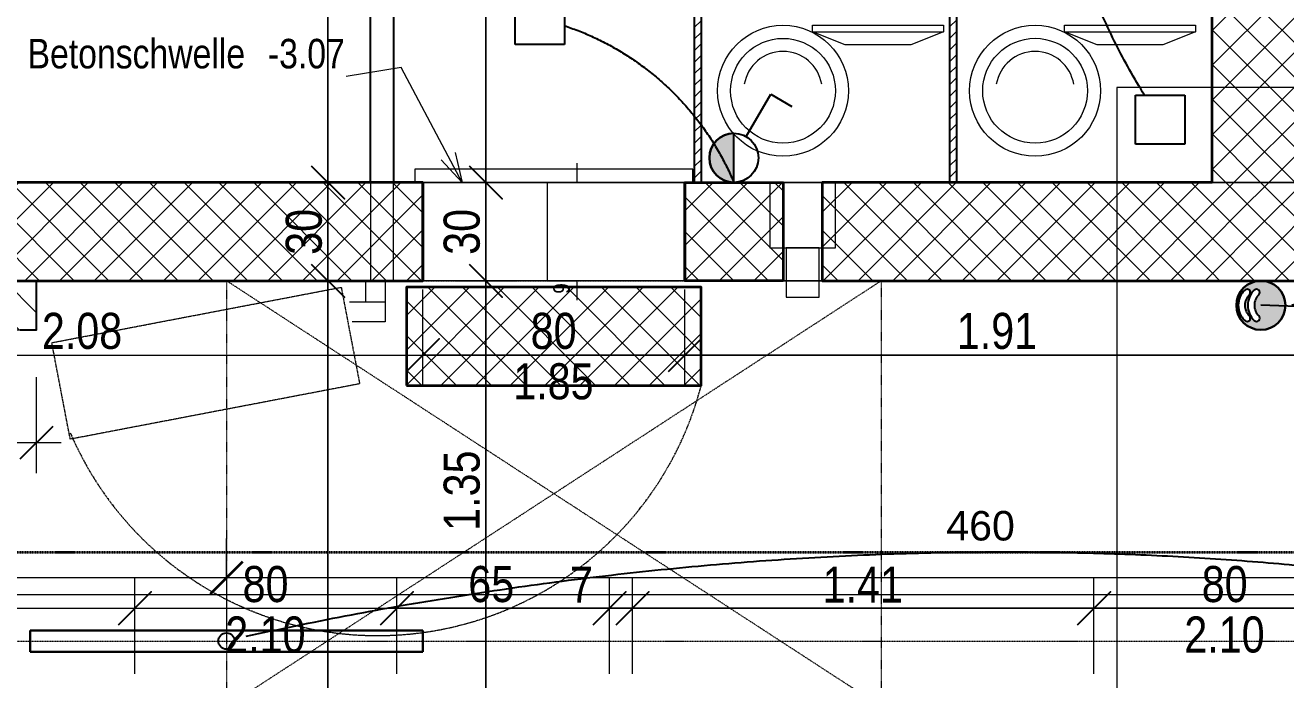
# Model space of a CAD drawing. Header units: millimetres. Extents: x -24363 to 26500, y -21894 to 23000.
# Drawn here: x -12855 to -9004, y -6968 to -4970 of the extents above; entities that cross this region are included whole.
import ezdxf

# ---------------------------------------------------------------- set-up
doc = ezdxf.new("R2010")
doc.units = ezdxf.units.MM
for name, pattern in [('IMPORT-Strich 2_1mm _3_', [3, 2, -1]), ('IMPORT-Strich 3_1mm Kanten _3_', [4, 3, -1]), ('IMPORT-Strichpunkt 1_5_0_75_0_75mm _3_', [3, 1.5, -0.75, 0, -0.75]), ('IMPORT-Strichpunkt 3_1_1mm Achsen _3_', [5, 3, -1, 0, -1])]:
    doc.linetypes.add(name, pattern=pattern)
for name, color, linetype, lineweight in [('010 Türen Neu', 7, 'Continuous', 5), ('015 Innenwände Bauteilschraffuren Neu', 7, 'Continuous', 5), ('015 Innenwände Neu', 7, 'Continuous', 5), ('016 Trennwände Neu', 7, 'Continuous', 5), ('027 Oberhalb Neu', 7, 'Continuous', 5), ('030 Bodenaufbauten Neu', 7, 'Continuous', 5), ('035 Decken Neu', 7, 'Continuous', 5), ('060 Möbel Einbau Neu', 7, 'Continuous', 5), ('080 Raum Innen Kontur Neu', 7, 'Continuous', 5), ('110 Bemassungen Ausführung Neu', 7, 'Continuous', 5), ('160 Beschriftungen Ausführung Neu', 7, 'Continuous', 5), ('255 Plangrafiken Neu', 7, 'Continuous', 5), ('Allgemeines Modell', 7, 'Continuous', 5), ('Bemaßungen', 7, 'Continuous', 9), ('Bemaßungen-50', 7, 'Continuous', 9), ('Geschossdecken', 7, 'Continuous', 5), ('Kabel', 7, 'Continuous', 5), ('Leuchten', 7, 'Continuous', 5), ('Schnitte', 7, 'Continuous', 9), ('Wände', 7, 'Continuous', 5)]:
    doc.layers.add(name, color=color, linetype=linetype, lineweight=lineweight)
doc.layers.add('5773_100 Untergeschoss_dwg', color=7, linetype='Continuous', lineweight=5, true_color=0x767676)
doc.layers.add('Detailelemente', color=1, linetype='Continuous', lineweight=25, true_color=0xff0000)
doc.styles.add('Arial Narrow', font='ARIALN.TTF', dxfattribs={"height": 110.000002})
doc.styles.add('Arial Narrow_3', font='ARIALN.TTF', dxfattribs={"height": 90})
doc.styles.add('Arial Narrow_7', font='ARIALN.TTF', dxfattribs={"height": 50})
doc.styles.add('Arial_5', font='arial.ttf', dxfattribs={"height": 90})
doc.dimstyles.new('Diagonal_-_1_8_mm_Arial', dxfattribs={"dimscale": 304.8, "dimtxt": 91.823346, "dimasz": 0.328084, "dimexe": 0.393701, "dimexo": 0.246063, "dimgap": 0.287073, "dimtad": 1, "dimdec": 0, "dimlfac": 0.1, "dimzin": 0, "dimdsep": 46, "dimtxsty": 'Arial_5', "dimblk1": 'OBLIQUE', "dimblk2": 'OBLIQUE', "dimsah": 1, "dimcen": 0.09, "dimdle": 0.393701, "dimadec": 3, "dimazin": 2, "dimtfac": 1, "dimtdec": 4, "dimtix": 1, "dimtmove": 0, "dimatfit": 3, "dimfxl": 1, "dimtvp": 1, "dimtfill": 1, "dimtolj": 1, "dimtzin": 0, "dimarcsym": 2})
pattern_1 = [(60.551, (0, 0), (-65.30952, 36.87365), []), (150.551, (0, 0), (36.87365, 65.30952), [])]
pattern_2 = [(60.551, (0, 0), (-21.76984, 12.291216), [])]

# ---------------------------------------------------------------- blocks, each defined once
blk = doc.blocks.new('DirectShape - Modell_Elektroplaner_002-17024476-UG')
at = {"layer": 'Geschossdecken', "color": 251, "true_color": 0x666666}
for p, q in [((4790, 70), (4790, 300)), ((4790, 0), (2880, 0))]:
    blk.add_line(p, q, dxfattribs=at)
blk = doc.blocks.new('DirectShape - Decke-003-17009602-UG')
blk.add_blockref('DirectShape - Modell_Elektroplaner_002-17024476-UG', (0, 0))
blk = doc.blocks.new('DirectShape - Modell_Elektroplaner_002-17037921-UG')
at = {"layer": 'Wände', "color": 253, "true_color": 0xa3a3a3}
for p, q in [((4800, 0), (2891.4, 0)), ((4800, -70), (4800, 0)), ((2891.4, -70), (4800, -70))]:
    blk.add_line(p, q, dxfattribs=at)
blk = doc.blocks.new('DirectShape - Wand-019-17009948-UG')
blk.add_blockref('DirectShape - Modell_Elektroplaner_002-17037921-UG', (0, 0))
blk = doc.blocks.new('DirectShape - Modell_Elektroplaner_002-17037950-UG')
at = {"layer": 'Wände', "color": 253, "true_color": 0xa3a3a3}
for p, q in [((1246.7, 0), (0, 0)), ((1558.6, 0), (1246.7, 0)), ((1659, 0), (1558.6, 0)), ((1910, 0), (1659, 0)), ((1910, -300), (1910, 0)), ((4790, 0), (3429.1, 0)), ((3429.1, 0), (2710, 0)), ((2710, 0), (2710, -300)), ((0, -300), (1246.7, -300)), ((1246.7, -300), (1558.6, -300)), ((1558.6, -300), (1659, -300)), ((2710, -300), (3429.1, -300)), ((3429.1, -300), (4790, -300))]:
    blk.add_line(p, q, dxfattribs=at)
at = {"layer": 'Wände', "color": 251, "true_color": 0x666666}
for p, q in [((1860, -300), (1659, -300)), ((1885, -300), (1880, -300))]:
    blk.add_line(p, q, dxfattribs=at)
blk = doc.blocks.new('DirectShape - Wand-037-17010112-UG')
blk.add_blockref('DirectShape - Modell_Elektroplaner_002-17037950-UG', (0, 0))
blk = doc.blocks.new('DirectShape - Modell_Elektroplaner_002-17024906-UG')
at = {"layer": 'Wände', "color": 253, "true_color": 0xa3a3a3}
for p, q in [((20, 10), (20, -10)), ((1220, 10), (20, 10)), ((1220, -10), (1220, 10)), ((20, -10), (1220, -10))]:
    blk.add_line(p, q, dxfattribs=at)
blk = doc.blocks.new('DirectShape - Wand-009-17020110-UG')
blk.add_blockref('DirectShape - Modell_Elektroplaner_002-17024906-UG', (0, 0))
blk = doc.blocks.new('DirectShape - Modell_Elektroplaner_002-17024932-UG')
at = {"layer": 'Wände', "color": 253, "true_color": 0xa3a3a3}
for p, q in [((8150, -300), (8150, 0)), ((0, -300), (8150, -300))]:
    blk.add_line(p, q, dxfattribs=at)
blk = doc.blocks.new('DirectShape - Wand-035-17010160-UG')
blk.add_blockref('DirectShape - Modell_Elektroplaner_002-17024932-UG', (0, 0))
blk = doc.blocks.new('DirectShape - Modell_Elektroplaner_002-17025041-UG')
at = {"layer": 'Wände', "color": 253, "true_color": 0xa3a3a3}
for p, q in [((20, 0), (20, -20)), ((1220, 0), (20, 0)), ((1220, -20), (1220, 0)), ((20, -20), (1220, -20))]:
    blk.add_line(p, q, dxfattribs=at)
blk = doc.blocks.new('DirectShape - Wand-009-17020175-UG')
blk.add_blockref('DirectShape - Modell_Elektroplaner_002-17025041-UG', (0, 0))
blk = doc.blocks.new('DirectShape - Modell_Elektroplaner_002-17025077-UG')
at = {"layer": 'Wände', "color": 253, "true_color": 0xa3a3a3}
for p, q in [((0, 0), (0, -300)), ((900, 0), (0, 0)), ((900, -300), (900, 0)), ((0, -300), (900, -300))]:
    blk.add_line(p, q, dxfattribs=at)
blk = doc.blocks.new('DirectShape - Wand-035-17010366-UG')
blk.add_blockref('DirectShape - Modell_Elektroplaner_002-17025077-UG', (0, 0))
blk = doc.blocks.new('DirectShape - Modell_Elektroplaner_002-17025114-UG')
at = {"layer": 'Geschossdecken', "color": 251, "true_color": 0x666666}
for p, q in [((2905, 0), (2910, 0)), ((2930, 0), (3690, 0)), ((3710, 0), (4490, 0))]:
    blk.add_line(p, q, dxfattribs=at)
blk = doc.blocks.new('DirectShape - Decke-003-17025115-UG')
blk.add_blockref('DirectShape - Modell_Elektroplaner_002-17025114-UG', (0, 0))
blk = doc.blocks.new('DirectShape - Modell_Elektroplaner_002-17025042-UG')
at = {"layer": 'Wände', "color": 251, "true_color": 0x666666}
for p, q in [((800, 0), (800, -300)), ((800, -300), (0, -300))]:
    blk.add_line(p, q, dxfattribs=at)
blk = doc.blocks.new('DirectShape - Wand-035-17025043-UG')
blk.add_blockref('DirectShape - Modell_Elektroplaner_002-17025042-UG', (0, 0))
blk = doc.blocks.new('DirectShape - Modell_Elektroplaner_002-17037892-UG')
at = {"layer": 'Allgemeines Modell', "color": 253, "true_color": 0xa3a3a3}
for p, q in [((825, 340), (-25, 340)), ((-25, 340), (-25, 300)), ((825, 300), (825, 340)), ((-25, 300), (825, 300))]:
    blk.add_line(p, q, dxfattribs=at)
at = {"layer": 'Allgemeines Modell', "color": 251, "true_color": 0x666666}
for p, q in [((0, 105.4), (0, 300)), ((800, 105.4), (800, 300)), ((0, 105.4), (0, 0)), ((800, 105.4), (800, 0))]:
    blk.add_line(p, q, dxfattribs=at)
blk = doc.blocks.new('DirectShape - Tür-014-17037893-UG')
blk.add_blockref('DirectShape - Modell_Elektroplaner_002-17037892-UG', (0, 0))
blk = doc.blocks.new('DirectShape - Modell_Elektroplaner_002-17037907-UG')
at = {"layer": 'Wände', "color": 253, "true_color": 0xa3a3a3}
for p, q in [((1200, 0), (300, 0)), ((300, 0), (300, -150)), ((1200, -150), (1200, 0)), ((300, -150), (1200, -150))]:
    blk.add_line(p, q, dxfattribs=at)
blk = doc.blocks.new('DirectShape - Wand-019-17037908-UG')
blk.add_blockref('DirectShape - Modell_Elektroplaner_002-17037907-UG', (0, 0))
blk = doc.blocks.new('Modell_Elektroplaner_002_ifc-1-UG')
at = {"layer": 'Allgemeines Modell', "color": 251, "lineweight": 5, "true_color": 0x666666, "rotation": 359.999751747052}
blk.add_blockref('DirectShape - Tür-014-17037893-UG', (-11640, -5749.9), dxfattribs=at)
at = {"layer": 'Geschossdecken', "color": 251, "lineweight": 5, "true_color": 0x666666, "rotation": 359.999751747052}
for name, p in [('DirectShape - Decke-003-17009602-UG', (-13720, -5749.9)), ('DirectShape - Decke-003-17025115-UG', (-13720, -5449.9))]:
    blk.add_blockref(name, p, dxfattribs=at)
at = {"layer": 'Wände', "color": 251, "lineweight": 5, "true_color": 0x666666}
for name, p, rotation in [('DirectShape - Wand-035-17010160-UG', (-8930, 2700), 269.9997517460218), ('DirectShape - Wand-019-17009948-UG', (-11730, -949.9), 269.9997501322763), ('DirectShape - Wand-009-17020175-UG', (-10790, -4230), 269.9997517460218), ('DirectShape - Wand-009-17020110-UG', (-10020, -4230), 269.9997517460218), ('DirectShape - Wand-037-17010112-UG', (-8930, -5750), 179.999751747052), ('DirectShape - Wand-035-17025043-UG', (-11640, -5449.9), 359.999751747052), ('DirectShape - Wand-019-17037908-UG', (-14020, -5749.9), 359.999751747052), ('DirectShape - Wand-035-17010366-UG', (-11690, -5769.9), 359.999751747052)]:
    blk.add_blockref(name, p, dxfattribs=dict(at, rotation=rotation))
blk = doc.blocks.new('tin_LED_Lichtleiste - Lichtleiste LED 120-17861609-UG')
at = {"layer": 'Leuchten', "color": 150, "lineweight": 25, "true_color": 0x007fff}
for p, q in [((600, 32.5), (-600, 32.5)), ((-600, 32.5), (-600, -32.5)), ((-600, 32.5), (600, 32.5)), ((-600, -32.5), (-600, 32.5)), ((600, -32.5), (600, 32.5)), ((600, 32.5), (600, -32.5)), ((-600, -32.5), (600, -32.5)), ((600, -32.5), (-600, -32.5))]:
    blk.add_line(p, q, dxfattribs=at)
blk.add_circle((0, 0), 25, dxfattribs=at)
blk = doc.blocks.new('tin_PIR_Gr1_AP - PIR Gr1 AP-17888377-UG')
at = {"layer": 'Detailelemente', "true_color": 0x007fff}
h = blk.add_hatch(color=150, dxfattribs=at)
h.paths.add_polyline_path([(-293.6, -150), (-274.1, -147.4), (-256.1, -140), (-240.5, -128), (-228.6, -112.5), (-221.1, -94.4), (-218.6, -75), (-221.1, -55.6), (-228.6, -37.5), (-240.5, -22), (-256.1, -10), (-274.1, -2.6), (-293.6, 0), (-313, -2.6), (-331.7, -10.6), (-346.6, -22), (-358.5, -37.5), (-366, -55.6), (-368.6, -75), (-366, -94.4), (-358.1, -113), (-346.6, -128), (-331.1, -140), (-313, -147.4), (-294.5, -149.9)])
h.paths.add_polyline_path([(-335.8, -124.4), (-338.4, -124.1), (-340.8, -123.2), (-342.9, -121.6), (-352.2, -110.1), (-358.8, -96.8), (-362.1, -82.4), (-362.1, -67.6), (-358.8, -53.2), (-352.2, -39.9), (-342.9, -28.4), (-340.8, -26.9), (-338.4, -25.9), (-335.8, -25.6), (-333.3, -25.9), (-330.9, -26.9), (-328.8, -28.5), (-327.3, -30.6), (-326.3, -32.9), (-325.9, -35.5), (-326.2, -38.1), (-327.2, -40.5), (-335.3, -50.5), (-339.9, -59.7), (-342.2, -69.7), (-342.3, -80), (-340, -90), (-335.4, -99.3), (-327.3, -109.3), (-326.1, -113), (-325.9, -114.3), (-326.2, -116.9), (-327.2, -119.3), (-328.7, -121.4), (-330.8, -123), (-333.2, -124)])
h.paths.add_polyline_path([(-306.8, -124.4), (-309.4, -124.1), (-311.8, -123.2), (-313.9, -121.6), (-323.2, -110.1), (-329.8, -96.8), (-333.1, -82.4), (-333.1, -67.6), (-329.8, -53.2), (-323.2, -39.9), (-313.9, -28.4), (-311.8, -26.9), (-309.4, -25.9), (-306.8, -25.6), (-304.3, -25.9), (-301.9, -26.9), (-299.8, -28.5), (-298.3, -30.6), (-297.3, -32.9), (-296.9, -35.5), (-297.2, -38.1), (-298.2, -40.5), (-306.3, -50.5), (-310.9, -59.7), (-313.2, -69.7), (-313.3, -80), (-311, -90), (-306.4, -99.3), (-298.3, -109.3), (-297.1, -113), (-296.9, -114.3), (-297.2, -116.9), (-298.2, -119.3), (-299.7, -121.4), (-301.8, -123), (-304.2, -124)])
at = {"layer": 'Detailelemente', "color": 150, "true_color": 0x007fff}
for p, q in [((-198.6, -75), (-165.7, -63)), ((-165.7, -87), (-198.6, -75)), ((-165.7, -63), (-165.7, -87)), ((-165.7, -75), (-68.6, -75))]:
    blk.add_line(p, q, dxfattribs=at)
blk.add_circle((-293.6, -75), 75, dxfattribs=at)
for centre, radius, start, end in [((-293.6, -75), 75, 360, 180), ((-297.6, -75), 65, 134.2102, 225.7898), ((-335.9, -35.6), 10, 315.7898, 134.2102), ((-268.6, -75), 65, 134.2102, 225.7898), ((-306.9, -35.6), 10, 315.7898, 134.2102), ((-293.6, -75), 75, 180, 360), ((-297.6, -75), 45, 133.8592, 225.7898), ((-268.6, -75), 45, 133.8592, 225.7898), ((-335.9, -114.4), 10, 225.7898, 45.7898), ((-306.9, -114.4), 10, 225.7898, 45.7898)]:
    blk.add_arc(centre, radius, start, end, dxfattribs=at)
blk = doc.blocks.new('tin_Abzweigdose_Flaeche_Decke - 115x115x115-18254457-UG')
at = {"layer": 'Detailelemente', "color": 150, "true_color": 0x007fff}
for p, q in [((-75, 75), (75, 75)), ((-75, -75), (-75, 75)), ((75, 75), (75, -75)), ((75, -75), (-75, -75))]:
    blk.add_line(p, q, dxfattribs=at)
blk = doc.blocks.new('tin_Schema0_AP - Schalter Schema 0 AP-17588174-UG')
at = {"layer": 'Detailelemente', "true_color": 0x007fff}
blk.add_hatch(color=150, dxfattribs=at).paths.add_polyline_path([(-143.6, 0), (-143.6, -150), (-124.1, -147.4), (-106.1, -140), (-90.5, -128), (-78.6, -112.5), (-71.1, -94.4), (-68.6, -75), (-71.1, -55.6), (-78.6, -37.5), (-90.5, -22), (-106.1, -10), (-124.1, -2.6)])
at = {"layer": 'Detailelemente', "color": 150, "true_color": 0x007fff}
for p, q in [((-143.6, 0), (-143.6, -150)), ((-181.1, -140), (-256.1, -269.9)), ((-256.1, -269.9), (-321, -232.4))]:
    blk.add_line(p, q, dxfattribs=at)
blk.add_circle((-143.6, -75), 75, dxfattribs=at)
blk.add_arc((-143.6, -75), 75, 270, 90, dxfattribs=at)
blk = doc.blocks.new('tin_Abzweigdose_Flaeche_Decke - 115x115x115-V6-UG')
at = {"layer": 'Detailelemente', "color": 94, "true_color": 0x00a500}
for p, q in [((-75, 75), (75, 75)), ((-75, -75), (-75, 75)), ((75, 75), (75, -75)), ((75, -75), (-75, -75))]:
    blk.add_line(p, q, dxfattribs=at)
blk = doc.blocks.new('5773_100 Untergeschoss_dwg_ARROWHEAD_3-18254028-UG')
at = {"layer": '160 Beschriftungen Ausführung Neu'}
blk.add_line((0, 0), (-1000, 0), dxfattribs=at)
at = {"layer": '160 Beschriftungen Ausführung Neu', "flags": 128}
blk.add_lwpolyline([(-1000, 267.9), (0, 0), (-1000, -267.9)], dxfattribs=at)
blk = doc.blocks.new('5773_100 Untergeschoss_dwg-17512464-UG')
at = {"layer": '015 Innenwände Bauteilschraffuren Neu', "true_color": 0x808080}
h = blk.add_hatch(dxfattribs=at)
h.set_pattern_fill('FP_1', color=8, style=0, pattern_type=2)
h.set_pattern_definition(pattern_1)
h.paths.add_polyline_path([(-7142, -7644.6), (-9327.2, 207), (-9616, 126.6), (-7431, -7725), (-7142.2, -7644.6)])
h = blk.add_hatch(dxfattribs=at)
h.set_pattern_fill('FP_6', color=8, style=0, pattern_type=2)
h.set_pattern_definition(pattern_2)
h.paths.add_polyline_path([(-8182.4, -7934.1), (-8504.1, -6778.1), (-8523.4, -6783.4), (-8201.7, -7939.5)])
h = blk.add_hatch(dxfattribs=at)
h.set_pattern_fill('FP_6', color=8, style=0, pattern_type=2)
h.set_pattern_definition(pattern_2)
h.paths.add_polyline_path([(-8953.1, -8148.6), (-8933.9, -8143.2), (-9255.6, -6987.2), (-9274.9, -6992.5), (-9144.4, -7461.2)])
h = blk.add_hatch(dxfattribs=at)
h.set_pattern_fill('FP_1', color=8, style=0, pattern_type=2)
h.set_pattern_definition(pattern_1)
h.paths.add_polyline_path([(-7061.5, -7933.6), (-7142.2, -7644.6), (-7431, -7725), (-7061.8, -7933.5)])
h = blk.add_hatch(dxfattribs=at)
h.set_pattern_fill('FP_1', color=8, style=0, pattern_type=2)
h.set_pattern_definition(pattern_1)
h.paths.add_polyline_path([(-7642.7, -8095.3), (-7350.6, -8014), (-7431, -7725), (-8577.4, -8044), (-8497, -8333.1), (-8223.7, -8257)])
h = blk.add_hatch(dxfattribs=at)
h.set_pattern_fill('FP_1', color=8, style=0, pattern_type=2)
h.set_pattern_definition(pattern_1)
h.paths.add_polyline_path([(-7061.5, -7933.6), (-7431, -7725), (-7350.6, -8014), (-7061.7, -7933.7)])
h = blk.add_hatch(dxfattribs=at)
h.set_pattern_fill('FP_1', color=8, style=0, pattern_type=2)
h.set_pattern_definition(pattern_1)
h.paths.add_polyline_path([(-8901.6, -8445.7), (-8612.6, -8365.2), (-8693, -8076.2), (-8982, -8156.6)])
h = blk.add_hatch(dxfattribs=at)
h.set_pattern_fill('FP_1', color=8, style=0, pattern_type=2)
h.set_pattern_definition(pattern_1)
h.paths.add_polyline_path([(-9672.3, -8660.1), (-9752.8, -8371.1), (-11756.6, -8928.8), (-11676.2, -9217.8), (-10547.5, -8903.7)])
h = blk.add_hatch(dxfattribs=at)
h.set_pattern_fill('FP_1', color=8, style=0, pattern_type=2)
h.set_pattern_definition(pattern_1)
h.paths.add_polyline_path([(-9634.7, -8981.8), (-8767.7, -8740.5), (-8848.1, -8451.5), (-9715.1, -8692.8)])
h = blk.add_hatch(dxfattribs=at)
h.set_pattern_fill('FP_3', color=8, style=0, pattern_type=2)
h.set_pattern_definition([(330.551, (0, 0), (36.87365, 65.30952), [])])
h.paths.add_polyline_path([(-10817, -9134.4), (-10768.9, -9121), (-10809.1, -8976.5), (-11676.2, -9217.8), (-11636.8, -9359.3), (-11604.4, -9350.3), (-11603.6, -9353.3), (-10816.9, -9134.3)])
at = {"layer": '010 Türen Neu'}
for p, q in [((-9776.8, -8377.8), (-8958, -8149.9)), ((-8901.6, -8445.7), (-9672.3, -8660.1))]:
    blk.add_line(p, q, dxfattribs=at)
at = {"layer": '010 Türen Neu', "flags": 128}
blk.add_lwpolyline([(-8982, -8156.6), (-8901.6, -8445.7), (-8982, -8156.6), (-9752.8, -8371.1), (-9672.3, -8660.1), (-9752.8, -8371.1)], dxfattribs=at)
at = {"layer": '010 Türen Neu', "lineweight": 35, "flags": 128}
for points in [[(-8982, -8156.6), (-8901.6, -8445.7)], [(-9752.8, -8371.1), (-9672.3, -8660.1)]]:
    blk.add_lwpolyline(points, close=True, dxfattribs=at)
at = {"layer": '015 Innenwände Neu'}
for p, q in [((-9840.9, -8707.1), (-9823.5, -8769.7)), ((-9765.7, -8753.6), (-9871.1, -8782.9))]:
    blk.add_line(p, q, dxfattribs=at)
at = {"layer": '015 Innenwände Neu', "linetype": 'IMPORT-Strichpunkt 1_5_0_75_0_75mm _3_'}
for p, q in [((-9698.5, -9842.9), (-9619.6, -9753.6)), ((-9964.2, -9849.5), (-9946.8, -9912)), ((-9946.7, -9912), (-9901.8, -10073.4))]:
    blk.add_line(p, q, dxfattribs=at)
at = {"layer": '015 Innenwände Neu', "lineweight": 35, "flags": 128}
for points in [[(-11831.8, -490), (-9616, 126.6), (-7431, -7725), (-8577.4, -8044), (-8497, -8333.1), (-7061.5, -7933.6), (-7142, -7644.6), (-7785.4, -5332.4)], [(-8612.6, -8365.2), (-8901.6, -8445.7), (-8982, -8156.6), (-8693, -8076.2), (-8612.6, -8365.2)], [(-11676.2, -9217.8), (-9672.3, -8660.1), (-9752.8, -8371.1), (-11756.6, -8928.8)]]:
    blk.add_lwpolyline(points, dxfattribs=at)
at = {"layer": '015 Innenwände Neu', "lineweight": 25, "flags": 128}
for points in [[(-8504.1, -6778.1), (-8182.4, -7934.1), (-8201.7, -7939.5), (-8523.4, -6783.4), (-8586, -6800.8), (-8591.4, -6781.6), (-8446.9, -6741.4), (-8441.5, -6760.6)], [(-9255.6, -6987.2), (-8933.9, -8143.2), (-8953.1, -8148.6), (-9274.9, -6992.5), (-9280.2, -6973.3), (-9169.4, -6942.4), (-9164.1, -6961.7)]]:
    blk.add_lwpolyline(points, close=True, dxfattribs=at)
at = {"layer": '015 Innenwände Neu', "linetype": 'IMPORT-Strichpunkt 3_1_1mm Achsen _3_', "flags": 128}
blk.add_lwpolyline([(-9672.3, -8660.1), (-8901.6, -8445.7), (-8982, -8156.6), (-9752.8, -8371.1)], close=True, dxfattribs=at)
at = {"layer": '015 Innenwände Neu', "linetype": 'IMPORT-Strichpunkt 1_5_0_75_0_75mm _3_', "flags": 128}
for points in [[(-8323.6, -8284.8), (-7975.1, -9537.2), (-10250.4, -8821)], [(-9619.6, -9753.5), (-8323.6, -8284.8), (-10250.4, -8821), (-9964.2, -9849.4)], [(-7975.1, -9537.2), (-9901.8, -10073.4), (-9698.5, -9843)]]:
    blk.add_lwpolyline(points, dxfattribs=at)
at = {"layer": '015 Innenwände Neu', "lineweight": 35, "flags": 128}
blk.add_lwpolyline([(-9634.7, -8981.8), (-8767.7, -8740.5), (-8848.1, -8451.5), (-9715.1, -8692.8)], close=True, dxfattribs=at)
at = {"layer": '015 Innenwände Neu', "flags": 128}
blk.add_lwpolyline([(-9783.1, -8691), (-9749.6, -8811.4), (-9846.9, -8838.5)], dxfattribs=at)
at = {"layer": '015 Innenwände Neu', "linetype": 'IMPORT-Strich 3_1mm Kanten _3_', "flags": 128}
blk.add_lwpolyline([(-10713.8, -9146.2), (-9907.5, -8746.3), (-9774.2, -9015.1), (-10580.5, -9415)], close=True, dxfattribs=at)
at = {"layer": '015 Innenwände Neu', "lineweight": 25, "flags": 128}
blk.add_lwpolyline([(-10817, -9134.4), (-10768.9, -9121), (-10809.1, -8976.5), (-11676.2, -9217.8), (-11636.8, -9359.3)], dxfattribs=at)
at = {"layer": '015 Innenwände Neu', "linetype": 'IMPORT-Strich 3_1mm Kanten _3_'}
for start, end in [(293.3491, 0.9006), (218.7547, 275.5282), (275.5401, 293.3463)]:
    blk.add_arc((-9789.1, -8756.6), 1021.6, start, end, dxfattribs=at)
at = {"layer": '016 Trennwände Neu', "lineweight": 25, "flags": 128}
blk.add_lwpolyline([(-10270.7, -6845.5), (-9839.5, -8395.3), (-9906.9, -8414), (-10338.2, -6864.3), (-10270.7, -6845.5)], dxfattribs=at)
at = {"layer": '027 Oberhalb Neu', "linetype": 'IMPORT-Strichpunkt 3_1_1mm Achsen _3_'}
for p, q in [((-9377.4, -9719.9), (-6097.3, -8807.1)), ((-10533.5, -10041.6), (-9377.5, -9719.9))]:
    blk.add_line(p, q, dxfattribs=at)
at = {"layer": '027 Oberhalb Neu', "linetype": 'IMPORT-Strichpunkt 3_1_1mm Achsen _3_', "flags": 128}
blk.add_lwpolyline([(9518.8, 6209.3), (-11314.6, 411.7), (-11271.7, 257.5), (-14653.2, -683.5), (-11940.1, -10433), (-10533.5, -10041.6)], dxfattribs=at)
at = {"layer": '027 Oberhalb Neu', "linetype": 'IMPORT-Strichpunkt 3_1_1mm Achsen _3_', "lineweight": 35, "flags": 128}
blk.add_lwpolyline([(15413.5, -2540.7), (-11742.7, -10097.8), (-11865.2, -9657.5)], dxfattribs=at)
at = {"layer": '030 Bodenaufbauten Neu', "flags": 128}
blk.add_lwpolyline([(-11756.6, -8928.8), (-13941.6, -1077.1), (-9616, 126.6), (-7431, -7725), (-8982, -8156.6), (-9752.8, -8371.1)], close=True, dxfattribs=at)
at = {"layer": '035 Decken Neu', "linetype": 'IMPORT-Strich 2_1mm _3_', "flags": 128}
blk.add_lwpolyline([(-526.8, -4074.9), (-158.1, -5400.1), (-7788.1, -7523.4), (-6209, -13197.8), (-10929.7, -14511.4), (-14803.6, -590.4)], dxfattribs=at)
at = {"layer": '035 Decken Neu', "linetype": 'IMPORT-Strichpunkt 3_1_1mm Achsen _3_', "flags": 128}
blk.add_lwpolyline([(-11865.2, -9657.5), (-10651.5, -14018.8), (13293.6, -7355.3), (12650.1, -5043.2), (12409.3, -5110.2), (11739.1, -2701.7), (-11965.2, -9298.2)], dxfattribs=at)
at = {"layer": '035 Decken Neu', "linetype": 'IMPORT-Strich 2_1mm _3_', "flags": 128}
blk.add_lwpolyline([(-6209, -13197.8), (1421, -11074.4), (-158.1, -5400.1), (-7788.1, -7523.4)], close=True, dxfattribs=at)
at = {"layer": '060 Möbel Einbau Neu'}
blk.add_line((-8729.6, -7608.9), (-8344.3, -7501.7), dxfattribs=at)
at = {"layer": '060 Möbel Einbau Neu', "flags": 128}
blk.add_lwpolyline([(-7987.8, -7402.5), (-7602.5, -7295.3), (-7688.1, -7360.6), (-7880.8, -7414.2), (-7987.8, -7402.5), (-7993.2, -7383.2), (-7607.8, -7276), (-7602.5, -7295.3)], dxfattribs=at)
blk.add_lwpolyline([(-8622.6, -7620.7), (-8729.6, -7608.9), (-8735, -7589.7), (-8349.7, -7482.4), (-8344.3, -7501.7), (-8429.9, -7567)], close=True, dxfattribs=at)
at = {"layer": '060 Möbel Einbau Neu'}
for centre, radius in [((-8026.3, -7600), 200), ((-8026.3, -7600), 160), ((-8768.1, -7806.5), 200), ((-8768.1, -7806.5), 160)]:
    blk.add_circle(centre, radius, dxfattribs=at)
for centre in [(-8026.3, -7600), (-8768.1, -7806.5)]:
    blk.add_arc(centre, 120, 25.1451, 185.9569, dxfattribs=at)
at = {"layer": '080 Raum Innen Kontur Neu', "color": 9, "true_color": 0xc0c0c0, "flags": 128}
for points in [[(-11045.9, -4060), (-9839.5, -8395.3), (-7431, -7725), (-8637.4, -3389.7)], [(-9906.9, -8414), (-11113.3, -4078.8), (-12963, -4593.5), (-11756.6, -8928.8)]]:
    blk.add_lwpolyline(points, close=True, dxfattribs=at)
blk.add_lwpolyline([(-1811.2, -3669.9), (-2217, -3782.8), (-1493.1, -6384), (-7061.5, -7933.6), (-11676.2, -9217.8)], dxfattribs=at)
at = {"layer": '110 Bemassungen Ausführung Neu', "color": 254, "true_color": 0xcccccc}
for p, q in [((-9657.6, -8344.6), (-9477, -8294.4)), ((-10122.5, -8474), (-9941.8, -8423.7)), ((-8815.6, -8754.8), (-8894.3, -8471.8)), ((-9577.2, -8633.7), (-9396.5, -8583.4)), ((-9586.3, -8969.3), (-9665, -8686.3)), ((-10042, -8763), (-9861.4, -8712.8)), ((-7375.7, -9266.6), (-7454.4, -8983.6)), ((-10651.5, -9542.8), (-10730.3, -9259.8)), ((-8801.5, -9663.4), (-8880.2, -9380.4)), ((-8734, -9644.6), (-8812.8, -9361.6)), ((-9463.2, -9710), (-9506.4, -9554.7)), ((-9445.8, -9772.6), (-9463.2, -9710.1)), ((-10233.9, -9924.5), (-10277.2, -9769.1)), ((-9648.1, -9828.9), (-9665.5, -9766.4)), ((-9665.5, -9766.4), (-9648.1, -9828.9)), ((-9427.7, -9837.7), (-9445.8, -9772.6)), ((-10216.5, -9987.1), (-10233.9, -9924.5)), ((-10198.4, -10052.1), (-10216.5, -9987.1))]:
    blk.add_line(p, q, dxfattribs=at)
at = {"layer": '110 Bemassungen Ausführung Neu', "color": 254, "lineweight": 25, "true_color": 0xcccccc}
blk.add_line((-10711.4, -9514.1), (-10641.9, -9390.9), dxfattribs=at)
at = {"layer": '110 Bemassungen Ausführung Neu', "color": 254, "true_color": 0xcccccc, "flags": 128}
for points in [[(-9998.6, -6769.8), (-9567.3, -8319.5), (-9998.6, -6769.8), (-10213, -5999), (-10773.7, -3984.2), (-10213, -5999), (-10773.7, -3984.2), (-10792.5, -3916.8), (-11752.3, -467.9), (-10792.5, -3916.8), (-11752.3, -467.9), (-11832.7, -178.8), (-12945.3, 3819.2), (-11832.7, -178.8)], [(-6658.6, -8859.5), (-7429.3, -9073.9), (-8787.7, -9452), (-8855.1, -9470.7), (-9481.3, -9645), (-10252, -9859.5), (-9481.3, -9645), (-8855.1, -9470.7), (-8787.7, -9452), (-7429.3, -9073.9), (-6658.6, -8859.5)], [(-7000.6, -8152.5), (-5757.9, -7806.6), (-7000.6, -8152.5), (-8840.7, -8664.5), (-7000.6, -8152.5), (-5757.9, -7806.6), (-4987.1, -7592.1), (-5757.9, -7806.6)], [(-9567.3, -8319.5), (-9486.9, -8608.5), (-9567.3, -8319.5), (-9486.9, -8608.5), (-9124.9, -9909.1), (-9486.9, -8608.5)], [(-10907.8, -9239.8), (-9611.4, -8879), (-8840.7, -8664.5), (-9611.4, -8879)], [(-11222, -9604.2), (-10676.7, -9452.5), (-10604.4, -9432.4)], [(-8510.7, -13916.1), (-8530.8, -13843.9), (-8638, -13458.5), (-8705.1, -13217.7), (-9648.1, -9828.9)], [(-9648.1, -9828.9), (-8705.1, -13217.7), (-8638, -13458.5), (-8705.1, -13217.7)], [(-11480.3, -10201.3), (-11408.1, -10181.2), (-10252, -9859.5), (-11408.1, -10181.2)]]:
    blk.add_lwpolyline(points, dxfattribs=at)
blk.add_lwpolyline([(-9665.5, -9766.3), (-9951.7, -8737.9), (-10032.1, -8448.9), (-12217.1, -597.2), (-12297.6, -308.2), (-12217.1, -597.2), (-10032.1, -8448.9), (-9951.7, -8737.9)], close=True, dxfattribs=at)
at = {"layer": '110 Bemassungen Ausführung Neu', "color": 254, "lineweight": 25, "true_color": 0xcccccc, "flags": 128}
for points in [[(-9628.9, -8284.7), (-9505.7, -8354.3)], [(-10093.7, -8414.1), (-9970.6, -8483.6)], [(-9548.4, -8573.8), (-9425.3, -8643.3)], [(-8875.5, -8726.1), (-8805.9, -8603)], [(-10013.3, -8703.1), (-9890.1, -8772.7)], [(-9646.2, -8940.6), (-9576.7, -8817.4)], [(-7464, -9135.5), (-7394.5, -9012.4)], [(-8822.4, -9513.5), (-8752.9, -9390.4)], [(-8889.9, -9532.3), (-8820.3, -9409.1)], [(-9516.1, -9706.6), (-9446.5, -9583.4)], [(-10286.8, -9921), (-10217.3, -9797.9)]]:
    blk.add_lwpolyline(points, close=True, dxfattribs=at)
at = {"layer": '160 Beschriftungen Ausführung Neu', "flags": 128}
for points in [[(-9700, -8272.9), (-9910.8, -8051.2), (-10065.3, -8122.8)], [(-9315.9, -8188.7), (-9300.2, -8245.2), (-9386.9, -8269.3), (-9306.5, -8558.3), (-9219.8, -8534.2), (-9204, -8590.9)]]:
    blk.add_lwpolyline(points, dxfattribs=at)
at = {"layer": '255 Plangrafiken Neu'}
for p, q in [((-8693, -8076.2), (-8577.4, -8044)), ((-8497, -8333.1), (-8612.6, -8365.2))]:
    blk.add_line(p, q, dxfattribs=at)
at = {"layer": '255 Plangrafiken Neu', "flags": 128}
for points in [[(-8485.3, -8226), (-8538.9, -8033.3), (-8731.6, -8086.9), (-8677.9, -8279.6), (-8629.8, -8266.2), (-8533.4, -8239.4)], [(-8493.2, -8383.9), (-8533.4, -8239.4), (-8629.8, -8266.2), (-8589.6, -8410.7)]]:
    blk.add_lwpolyline(points, close=True, dxfattribs=at)
at = {"xscale": 0.09119999999999999, "yscale": 0.09119999999999999, "zscale": 0.09119999999999999, "rotation": 313.5620204120602}
blk.add_blockref('5773_100 Untergeschoss_dwg_ARROWHEAD_3-18254028-UG', (-9637.2, -8339), dxfattribs=at)
at = {"layer": '110 Bemassungen Ausführung Neu', "color": 254, "true_color": 0xcccccc, "char_height": 110, "attachment_point": 1, "line_spacing_factor": 0.974696, "style": 'Arial Narrow'}
for s, insert, width, rotation in [('1.91', (-8074.7, -8317.3), 293.138, 15.551), ('30', (-9632.5, -8566.9), 167.507, 105.551), ('30', (-10097.4, -8696.2), 167.507, 105.551), ('80', (-9328.9, -8666.3), 167.507, 15.551), ('1.85', (-9338.8, -8828.9), 293.138, 15.551), ('80', (-7146.8, -8861.3), 167.507, 15.551), ('2.10', (-7156.7, -9023.9), 293.138, 15.551), ('2.08', (-10767.4, -9066.6), 293.138, 15.551), ('1.35', (-9406.6, -9378.7), 293.138, 105.551), ('1.41', (-8262, -9173.6), 293.138, 15.551), ('7', (-9005.6, -9380.5), 83.754, 15.551), ('65', (-9305.2, -9461.9), 167.507, 15.551), ('80', (-9969.5, -9646.8), 167.507, 15.551), ('2.10', (-9979.4, -9809.4), 293.138, 15.551)]:
    blk.add_mtext(s, dxfattribs=dict(at, insert=insert, width=width, rotation=rotation))
at = {"layer": '160 Beschriftungen Ausführung Neu', "color": 254, "true_color": 0xcccccc, "attachment_point": 1, "line_spacing_factor": 0.974696}
for s, insert, char_height, width, rotation, style in [('-3.07', (-10326.4, -8075.8), 90, 280.742, 15.551, 'Arial Narrow_3'), ('Betonschwelle', (-11033.9, -8272.7), 90, 796.908, 15.551, 'Arial Narrow_3'), ('9', (-9278, -8591.4), 50, 38.071, 105.551, 'Arial Narrow_7')]:
    blk.add_mtext(s, dxfattribs=dict(at, insert=insert, char_height=char_height, width=width, rotation=rotation, style=style))
blk = doc.blocks.new('DIMBLOCK48-UG')
at = {"layer": 'Bemaßungen-50'}
for p, q in [((-12240, -6657.2), (-12240, -6537.2)), ((-7635.2, -6657.2), (-7635.2, -6537.2)), ((-7635.2, -6657.2), (-12240, -6657.2)), ((-12240, -6657.2), (-12240, -6835)), ((-7635.2, -6657.2), (-7635.2, -6835))]:
    blk.add_line(p, q, dxfattribs=at)
at = {"layer": 'Bemaßungen-50', "lineweight": 35}
for p, q in [((-12240, -6657.2), (-12190, -6607.2)), ((-7635.2, -6657.2), (-7585.2, -6607.2)), ((-12240, -6657.2), (-12290, -6707.2)), ((-7635.2, -6657.2), (-7685.2, -6707.2))]:
    blk.add_line(p, q, dxfattribs=at)
at = {"layer": 'Bemaßungen-50', "color": 0, "insert": (-10041.4, -6452.9), "char_height": 90, "width": 249.194, "attachment_point": 1, "rotation": 359.9998, "line_spacing_factor": 0.941778, "style": 'Arial_5', "bg_fill": 3, "box_fill_scale": 1.25, "bg_fill_color": 256, "bg_fill_true_color": 13158600, "bg_fill_transparency": 0}
blk.add_mtext('460', dxfattribs=at)
blk = doc.blocks.new('_Oblique')
at = {"color": 0, "linetype": 'ByBlock', "lineweight": -2}
blk.add_line((-0.5, -0.5), (0.5, 0.5), dxfattribs=at)
blk = doc.blocks.new('DIMBLOCK49-UG')
at = {"layer": 'Bemaßungen-50'}
for p, q in [((-12240, -6657.2), (-12240, -6537.2)), ((-12240, -6657.2), (-13840, -6657.2)), ((-13720, -6657.2), (-13720, -6652.9)), ((-13720, -6657.2), (-13720, -6777.2)), ((-12240, -6657.2), (-12240, -6835))]:
    blk.add_line(p, q, dxfattribs=at)
at = {"layer": 'Bemaßungen-50', "lineweight": 35}
for p, q in [((-13720, -6657.2), (-13670, -6607.2)), ((-12240, -6657.2), (-12190, -6607.2)), ((-13720, -6657.2), (-13770, -6707.2)), ((-12240, -6657.2), (-12290, -6707.2))]:
    blk.add_line(p, q, dxfattribs=at)
at = {"layer": 'Bemaßungen-50', "color": 0, "insert": (-13083.8, -6452.8), "char_height": 90, "width": 249.194, "attachment_point": 1, "rotation": 359.9998, "line_spacing_factor": 0.941778, "style": 'Arial_5', "bg_fill": 3, "box_fill_scale": 1.25, "bg_fill_color": 256, "bg_fill_true_color": 13158600, "bg_fill_transparency": 0}
blk.add_mtext('148', dxfattribs=at)

msp = doc.modelspace()

# ---------------------------------------------------------------- linework, layer by layer
at = {"layer": 'Kabel', "color": 94, "lineweight": 25, "true_color": 0x00a500}
msp.add_rational_spline([(-9435.9, -5183.5), (-9812.6, -4569.4), (-9708.3, -3930.5)], [1, 0.944016011765, 1], degree=2, dxfattribs=at)
at = {"layer": 'Kabel', "color": 150, "lineweight": 25, "true_color": 0x007fff}
for points, weights in [([(-11207.9, -4971.3), (-10840.5, -5093.3), (-10690, -5450)], [1, 0.910827487938, 1]), ([(-2117, -6879), (-5542.6, -5940.2), (-9080, -5825)], [1, 0.993133836845, 1]), ([(-12180, -6835), (-9834.6, -6323.8), (-7747.4, -6817.5)], [1, 0.977898772129, 1])]:
    msp.add_rational_spline(points, weights, degree=2, dxfattribs=at)
at = {"layer": 'Schnitte'}
msp.add_line((-16270.6, -6707.6), (-7423.2, -6707.6), dxfattribs=at)

# ---------------------------------------------------------------- block references
at = {"lineweight": 5}
msp.add_blockref('Modell_Elektroplaner_002_ifc-1-UG', (0, 0), dxfattribs=at)
at = {"layer": '5773_100 Untergeschoss_dwg', "color": 254, "true_color": 0xcccccc, "rotation": 344.449}
msp.add_blockref('5773_100 Untergeschoss_dwg-17512464-UG', (0, 0), dxfattribs=at)
at = {"layer": 'Detailelemente', "color": 150, "true_color": 0x007fff}
for name, p in [('tin_Abzweigdose_Flaeche_Decke - 115x115x115-18254457-UG', (-11282.9, -4953.7)), ('tin_PIR_Gr1_AP - PIR Gr1 AP-17888377-UG', (-8786.5, -5750))]:
    msp.add_blockref(name, p, dxfattribs=at)
at = {"layer": 'Detailelemente', "color": 150, "true_color": 0x007fff, "rotation": 180}
msp.add_blockref('tin_Schema0_AP - Schalter Schema 0 AP-17588174-UG', (-10833.6, -5450), dxfattribs=at)
at = {"layer": 'Detailelemente', "color": 94, "true_color": 0x00a500}
msp.add_blockref('tin_Abzweigdose_Flaeche_Decke - 115x115x115-V6-UG', (-9387.7, -5258.5), dxfattribs=at)
at = {"layer": 'Leuchten', "color": 150, "lineweight": 25, "true_color": 0x007fff, "rotation": 180}
msp.add_blockref('tin_LED_Lichtleiste - Lichtleiste LED 120-17861609-UG', (-12240, -6850), dxfattribs=at)

# ---------------------------------------------------------------- next in the draw order: dimensions: what is measured, and where the dimension line sits
at = {"layer": 'Bemaßungen'}
dim = msp.add_linear_dim(base=(-12240, -6657.2), p1=(-7635.2, -6910), p2=(-12240, -6910), angle=359.9998, dimstyle='Diagonal_-_1_8_mm_Arial', override={"dimpost": '<>', "dimfxl": 4604.8}, dxfattribs=at)
dim.commit()
dim.dimension.update_dxf_attribs({"geometry": 'DIMBLOCK48-UG', "text_midpoint": (-9937.6, -6523.7)})

# ---------------------------------------------------------------- next in the draw order: dimensions: what is measured, and where the dimension line sits
dim = msp.add_linear_dim(base=(-13720, -6657.2), p1=(-12240, -6910), p2=(-13720, -6727.9), angle=359.9998, dimstyle='Diagonal_-_1_8_mm_Arial', override={"dimpost": '<>', "dimfxl": 1491.190189}, dxfattribs=at)
dim.commit()
dim.dimension.update_dxf_attribs({"geometry": 'DIMBLOCK49-UG', "text_midpoint": (-12980, -6523.7)})

doc.saveas('drawing.dxf')
